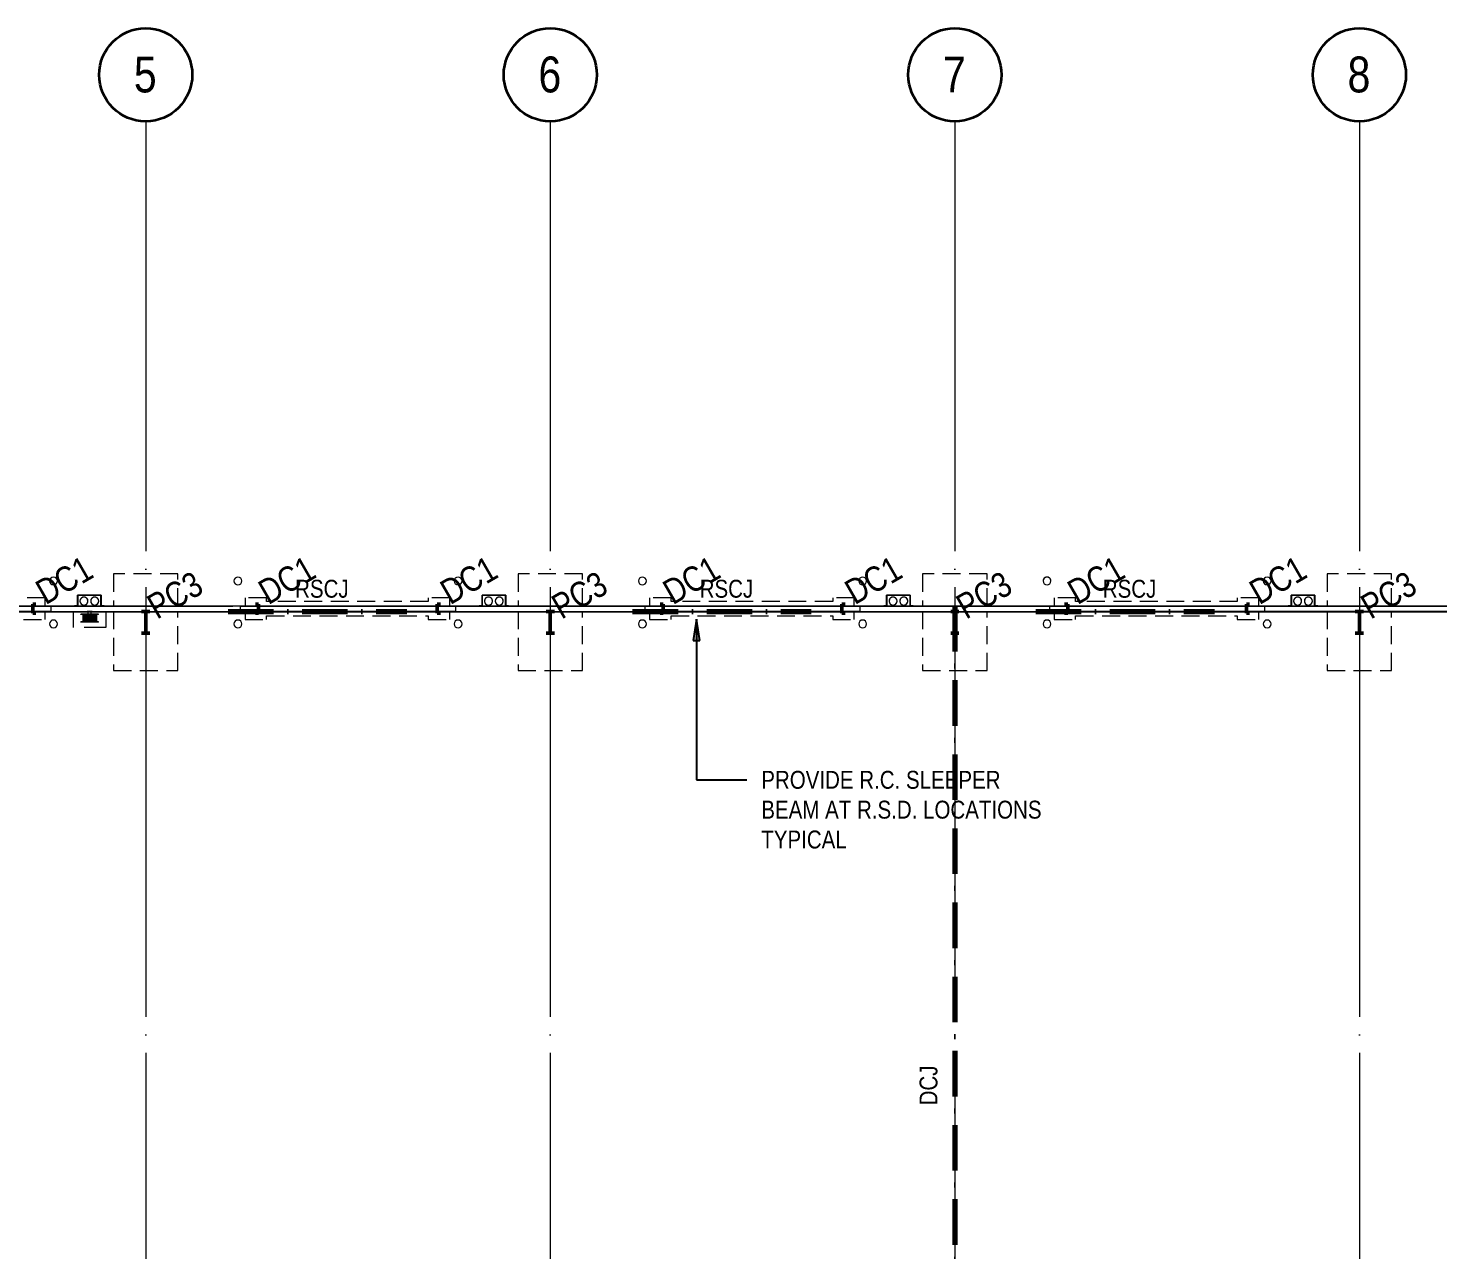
# Model space of a CAD drawing. Header units: millimetres. Extents: x 1606 to 178479, y -4237 to 231581.
# Drawn here: x 79664 to 119036, y 197479 to 231581 of the extents above; entities that cross this region are included whole.
import ezdxf

# ---------------------------------------------------------------- set-up
doc = ezdxf.new("R2010")
doc.units = ezdxf.units.MM
for name, pattern in [('_SGE_Grid Line', [13000, 12000, -500, 0, -500]), ('_SGE_Hidden', [740, 500, -240]), ('Dash', [1000, 600, -400]), ('Dash Dot', [2070, 1270, -400, 0, -400])]:
    doc.linetypes.add(name, pattern=pattern)
for name, color, linetype, lineweight in [('0-1', 7, 'Continuous', 5), ('A-COLS-1', 9, 'Continuous', 9), ('A-COLS-2', 52, 'Continuous', 9), ('A-DETL-2', 90, 'Dash Dot', 70), ('A-GENM-1', 9, 'Continuous', 9), ('A-WALL-1', 253, 'Continuous', 18), ('A-WALL-2', 9, 'Continuous', 9), ('A-WALL-3', 113, 'Continuous', 20), ('G-ANNO-TEXT-1', 7, 'Continuous', 25), ('G-ANNO-TEXT-2', 10, 'Continuous', 25), ('P-SANR-FIXT-1', 9, 'Continuous', 9), ('P-SANR-FIXT-HDLN-1', 9, 'Dash', 9), ('S-BEAM-1', 7, '_SGE_Hidden', 18), ('S-COLS', 52, 'Continuous', 18), ('S-COLS-IDEN-1', 171, 'Continuous', 35), ('S-COLS-SYMB', 171, 'Continuous', 50), ('S-FNDN-1', 32, '_SGE_Hidden', 18), ('S-GRID-1', 1, '_SGE_Grid Line', 13), ('S-GRID-IDEN', 1, 'Continuous', 35), ('S-GRID-IDEN-1', 1, 'Continuous', 50)]:
    doc.layers.add(name, color=color, linetype=linetype, lineweight=lineweight)
doc.styles.add('Arial Narrow_2', font='ARIALN.TTF', dxfattribs={"height": 1000})
doc.styles.add('Arial Narrow_3', font='ARIALN.TTF', dxfattribs={"height": 500})
doc.styles.add('Arial Narrow_4', font='ARIALN.TTF', dxfattribs={"height": 700})

# ---------------------------------------------------------------- blocks, each defined once
blk = doc.blocks.new('WYA_CO_BOLLARD1 - 220ø x 1200h 2-7811160-WAREHOUSE SLAB PLAN')
at = {"layer": 'A-COLS-2'}
for start, end in [(360, 180), (0, 180), (180, 360), (180, 360)]:
    blk.add_arc((0, 0), 110, start, end, dxfattribs=at)
blk = doc.blocks.new('WYA_CO_BOLLARD1 - 220ø x 1200h 2-V15-WAREHOUSE SLAB PLAN')
at = {"layer": 'A-COLS-2'}
for start, end in [(360, 180), (120, 180), (180, 360), (90, 120), (75, 90), (60, 75), (45, 60), (30, 45), (0, 30), (180, 360)]:
    blk.add_arc((0, 0), 110, start, end, dxfattribs=at)
blk = doc.blocks.new('SE_FHR-floor based - SE_FHR-floor based-8719268-WAREHOUSE SLAB PLAN')
at = {"layer": 'P-SANR-FIXT-1'}
for p, q in [((-250, 300), (-250, 290)), ((-250, 300), (250, 300)), ((-250, 290), (250, 290)), ((-250, 85), (-250, 75)), ((-250, 85), (250, 85)), ((-250, 75), (250, 75)), ((-189, 85), (-189, 290)), ((-189, 257.5), (189, 257.5)), ((-189, 222.5), (189, 222.5)), ((-189, 187.5), (189, 187.5)), ((-189, 152.5), (189, 152.5)), ((-189, 117.5), (189, 117.5)), ((-70, 15), (-70, 0)), ((-70, 15), (70, 15)), ((-70, 0), (70, 0)), ((-40, 75), (-40, 15)), ((40, 75), (40, 15)), ((70, 15), (70, 0)), ((189, 85), (189, 290)), ((250, 300), (250, 290)), ((250, 85), (250, 75))]:
    blk.add_line(p, q, dxfattribs=at)
at = {"layer": 'P-SANR-FIXT-HDLN-1'}
for p, q in [((-450, 0), (-450, 450)), ((-450, 450), (450, 450)), ((450, 450), (450, 0)), ((450, 0), (-450, 0))]:
    blk.add_line(p, q, dxfattribs=at)
blk = doc.blocks.new('WYA_RO_Double Downpipe Guard_Square _ Circular_Adj Depth - 225 SQ-9159859-WAREHOUSE SLAB PLAN')
at = {"layer": 'P-SANR-FIXT-1'}
for p, q in [((-331, 6), (-411, 6)), ((-411, 6), (-411, 0)), ((-411, 0), (-411, 6)), ((-411, 6), (-331, 6)), ((331, 306), (-331, 306)), ((-331, 306), (-331, 6)), ((-331, 6), (-331, 306)), ((-331, 306), (331, 306)), ((-325, 0), (-325, 300)), ((-325, 300), (325, 300)), ((325, 300), (-325, 300)), ((-325, 300), (-325, 0)), ((325, 300), (325, 0)), ((325, 0), (325, 300)), ((331, 6), (331, 306)), ((331, 306), (331, 6)), ((411, 6), (331, 6)), ((331, 6), (411, 6)), ((411, 0), (411, 6)), ((411, 6), (411, 0)), ((-411, 0), (-325, 0)), ((-325, 0), (-411, 0)), ((325, 0), (411, 0)), ((411, 0), (325, 0))]:
    blk.add_line(p, q, dxfattribs=at)
blk = doc.blocks.new('WAREHOUSE MASS - WAREHOUSE MASS-9325044-WAREHOUSE SLAB PLAN')
at = {"layer": 'A-GENM-1'}
for p, q in [((114498, 59033), (18810, 59033)), ((22085, 59033), (114498, 59033))]:
    blk.add_line(p, q, dxfattribs=at)
blk = doc.blocks.new('23068_Challenger Spec EF_Central_v23_rvt-1-WAREHOUSE SLAB PLAN')
at = {"layer": 'A-GENM-1'}
for centre, radius, start, end in [((71520, 215588), 112, 90, 270), ((71520, 215588), 112, 163.318, 196.682), ((71520, 215588), 113, 158.0128, 161.2491), ((71520, 215588), 112, 198.7509, 201.9872), ((71520, 215588), 112, 146.5502, 158.0128), ((71520, 215588), 112, 201.9872, 213.4498), ((71520, 215588), 112, 140.4198, 146.5502), ((71520, 215588), 113, 213.4498, 219.5802), ((71520, 215588), 113, 129.5802, 140.4198), ((71520, 215588), 112, 219.5802, 230.4198), ((71520, 215588), 113, 123.4498, 129.5802), ((71520, 215588), 112, 230.4198, 236.5502), ((71520, 215588), 112, 111.9872, 123.4498), ((71520, 215588), 113, 236.5502, 248.0128), ((71520, 215588), 112, 109.3015, 111.9872), ((71520, 215588), 112, 248.0128, 250.6985), ((71520, 215588), 112, 107.2326, 108.7509), ((71520, 215588), 113, 90, 106.682), ((71520, 215588), 112, 253.318, 270), ((71520, 215588), 112, 270, 90), ((71520, 215588), 112, 73.318, 90), ((71520, 215588), 112, 270, 286.682), ((71520, 215588), 112, 287.2326, 291.9872), ((71520, 215588), 112, 68.0128, 70.6985), ((71520, 215588), 112, 56.5502, 68.0128), ((71520, 215588), 112, 291.9872, 303.4498), ((71520, 215588), 112, 50.4198, 56.5502), ((71520, 215588), 113, 303.4498, 309.5802), ((71520, 215588), 112, 39.5802, 50.4198), ((71520, 215588), 113, 309.5802, 320.4198), ((71520, 215588), 113, 33.4498, 39.5802), ((71520, 215588), 113, 320.4198, 326.5502), ((71520, 215588), 113, 21.9872, 33.4498), ((71520, 215588), 113, 326.5502, 338.0128), ((71520, 215588), 113, 17.2326, 21.9872), ((71520, 215588), 112, 338.0128, 340.6985), ((71520, 215588), 112, 343.318, 16.682), ((71820, 215588), 112, 90, 270), ((71820, 215588), 112, 163.318, 196.682), ((71820, 215588), 113, 158.0128, 161.2491), ((71820, 215588), 112, 198.7509, 201.9872), ((71820, 215588), 112, 146.5502, 158.0128), ((71820, 215588), 112, 201.9872, 213.4498), ((71820, 215588), 113, 140.4198, 146.5502), ((71820, 215588), 112, 213.4498, 219.5802), ((71820, 215588), 112, 129.5802, 140.4198), ((71820, 215588), 112, 219.5802, 230.4198), ((71820, 215588), 112, 123.4498, 129.5802), ((71820, 215588), 112, 230.4198, 236.5502), ((71820, 215588), 112, 111.9872, 123.4498), ((71820, 215588), 112, 236.5502, 248.0128), ((71820, 215588), 113, 109.3015, 111.9872), ((71820, 215588), 113, 248.0128, 250.6985), ((71820, 215588), 113, 107.2326, 108.7509), ((71820, 215588), 112, 90, 106.682), ((71820, 215588), 112, 253.318, 270), ((71820, 215588), 112, 270, 90), ((71820, 215588), 112, 73.318, 90), ((71820, 215588), 113, 270, 286.682), ((71820, 215588), 112, 287.2326, 291.9872), ((71820, 215588), 113, 68.0128, 70.6985), ((71820, 215588), 112, 56.5502, 68.0128), ((71820, 215588), 112, 291.9872, 303.4498), ((71820, 215588), 112, 50.4198, 56.5502), ((71820, 215588), 112, 303.4498, 309.5802), ((71820, 215588), 112, 39.5802, 50.4198), ((71820, 215588), 113, 309.5802, 320.4198), ((71820, 215588), 112, 33.4498, 39.5802), ((71820, 215588), 113, 320.4198, 326.5502), ((71820, 215588), 113, 21.9872, 33.4498), ((71820, 215588), 113, 326.5502, 338.0128), ((71820, 215588), 113, 17.2326, 21.9872), ((71820, 215588), 112, 338.0128, 340.6985), ((71820, 215588), 112, 343.318, 16.682), ((82820, 215588), 112, 90, 270), ((82820, 215588), 113, 163.318, 196.682), ((82820, 215588), 113, 158.0128, 161.2491), ((82820, 215588), 112, 198.7509, 201.9872), ((82820, 215588), 113, 146.5502, 158.0128), ((82820, 215588), 112, 201.9872, 213.4498), ((82820, 215588), 113, 140.4198, 146.5502), ((82820, 215588), 113, 213.4498, 219.5802), ((82820, 215588), 112, 129.5802, 140.4198), ((82820, 215588), 112, 219.5802, 230.4198), ((82820, 215588), 113, 123.4498, 129.5802), ((82820, 215588), 113, 230.4198, 236.5502), ((82820, 215588), 113, 111.9872, 123.4498), ((82820, 215588), 112, 236.5502, 248.0128), ((82820, 215588), 113, 109.3015, 111.9872), ((82820, 215588), 112, 248.0128, 250.6985), ((82820, 215588), 112, 107.2326, 108.7509), ((82820, 215588), 113, 90, 106.682), ((82820, 215588), 112, 253.318, 270), ((82820, 215588), 112, 270, 90), ((82820, 215588), 112, 73.318, 90), ((82820, 215588), 112, 270, 286.682), ((82820, 215588), 113, 287.2326, 291.9872), ((82820, 215588), 112, 68.0128, 70.6985), ((82820, 215588), 113, 56.5502, 68.0128), ((82820, 215588), 113, 291.9872, 303.4498), ((82820, 215588), 112, 50.4198, 56.5502), ((82820, 215588), 112, 303.4498, 309.5802), ((82820, 215588), 112, 39.5802, 50.4198), ((82820, 215588), 113, 309.5802, 320.4198), ((82820, 215588), 113, 33.4498, 39.5802), ((82820, 215588), 112, 320.4198, 326.5502), ((82820, 215588), 112, 21.9872, 33.4498), ((82820, 215588), 113, 326.5502, 338.0128), ((82820, 215588), 112, 17.2326, 21.9872), ((82820, 215588), 113, 338.0128, 340.6985), ((82820, 215588), 112, 343.318, 16.682), ((83120, 215588), 112, 90, 270), ((83120, 215588), 112, 163.318, 196.682), ((83120, 215588), 112, 158.0128, 161.2491), ((83120, 215588), 112, 198.7509, 201.9872), ((83120, 215588), 112, 146.5502, 158.0128), ((83120, 215588), 112, 201.9872, 213.4498), ((83120, 215588), 112, 140.4198, 146.5502), ((83120, 215588), 112, 213.4498, 219.5802), ((83120, 215588), 112, 129.5802, 140.4198), ((83120, 215588), 112, 219.5802, 230.4198), ((83120, 215588), 113, 123.4498, 129.5802), ((83120, 215588), 113, 230.4198, 236.5502), ((83120, 215588), 112, 111.9872, 123.4498), ((83120, 215588), 113, 236.5502, 248.0128), ((83120, 215588), 113, 109.3015, 111.9872), ((83120, 215588), 112, 248.0128, 250.6985), ((83120, 215588), 112, 107.2326, 108.7509), ((83120, 215588), 113, 90, 106.682), ((83120, 215588), 112, 253.318, 270), ((83120, 215588), 112, 270, 90), ((83120, 215588), 112, 73.318, 90), ((83120, 215588), 112, 270, 286.682), ((83120, 215588), 112, 287.2326, 291.9872), ((83120, 215588), 112, 68.0128, 70.6985), ((83120, 215588), 113, 56.5502, 68.0128), ((83120, 215588), 112, 291.9872, 303.4498), ((83120, 215588), 112, 50.4198, 56.5502), ((83120, 215588), 112, 303.4498, 309.5802), ((83120, 215588), 112, 39.5802, 50.4198), ((83120, 215588), 112, 309.5802, 320.4198), ((83120, 215588), 113, 33.4498, 39.5802), ((83120, 215588), 112, 320.4198, 326.5502), ((83120, 215588), 113, 21.9872, 33.4498), ((83120, 215588), 113, 326.5502, 338.0128), ((83120, 215588), 112, 17.2326, 21.9872), ((83120, 215588), 113, 338.0128, 340.6985), ((83120, 215588), 112, 343.318, 16.682), ((94120, 215588), 112, 90, 270), ((94120, 215588), 112, 163.318, 196.682), ((94120, 215588), 113, 158.0128, 162.7674), ((94120, 215588), 113, 198.7509, 201.9872), ((94120, 215588), 112, 146.5502, 158.0128), ((94120, 215588), 112, 201.9872, 213.4498), ((94120, 215588), 112, 140.4198, 146.5502), ((94120, 215588), 113, 213.4498, 219.5802), ((94120, 215588), 112, 129.5802, 140.4198), ((94120, 215588), 113, 219.5802, 230.4198), ((94120, 215588), 113, 123.4498, 129.5802), ((94120, 215588), 112, 230.4198, 236.5502), ((94120, 215588), 113, 111.9872, 123.4498), ((94120, 215588), 112, 236.5502, 248.0128), ((94120, 215588), 113, 109.3015, 111.9872), ((94120, 215588), 112, 248.0128, 250.6985), ((94120, 215588), 113, 90, 106.682), ((94120, 215588), 112, 253.318, 270), ((94120, 215588), 112, 270, 90), ((94120, 215588), 112, 73.318, 90), ((94120, 215588), 113, 270, 286.682), ((94120, 215588), 112, 287.2326, 291.9872), ((94120, 215588), 113, 68.0128, 70.6985), ((94120, 215588), 113, 56.5502, 68.0128), ((94120, 215588), 113, 291.9872, 303.4498), ((94120, 215588), 113, 50.4198, 56.5502), ((94120, 215588), 112, 303.4498, 309.5802), ((94120, 215588), 113, 39.5802, 50.4198), ((94120, 215588), 112, 309.5802, 320.4198), ((94120, 215588), 112, 33.4498, 39.5802), ((94120, 215588), 112, 320.4198, 326.5502), ((94120, 215588), 113, 21.9872, 33.4498), ((94120, 215588), 113, 326.5502, 338.0128), ((94120, 215588), 113, 17.2326, 21.9872), ((94120, 215588), 113, 338.0128, 340.6985), ((94120, 215588), 113, 343.318, 16.682), ((94420, 215588), 112, 90, 270), ((94420, 215588), 112, 163.318, 196.682), ((94420, 215588), 113, 158.0128, 162.7674), ((94420, 215588), 113, 198.7509, 201.9872), ((94420, 215588), 112, 146.5502, 158.0128), ((94420, 215588), 112, 201.9872, 213.4498), ((94420, 215588), 112, 140.4198, 146.5502), ((94420, 215588), 113, 213.4498, 219.5802), ((94420, 215588), 112, 129.5802, 140.4198), ((94420, 215588), 113, 219.5802, 230.4198), ((94420, 215588), 112, 123.4498, 129.5802), ((94420, 215588), 112, 230.4198, 236.5502), ((94420, 215588), 113, 111.9872, 123.4498), ((94420, 215588), 112, 236.5502, 248.0128), ((94420, 215588), 113, 109.3015, 111.9872), ((94420, 215588), 112, 248.0128, 250.6985), ((94420, 215588), 112, 90, 106.682), ((94420, 215588), 112, 253.318, 270), ((94420, 215588), 112, 270, 90), ((94420, 215588), 112, 73.318, 90), ((94420, 215588), 113, 270, 286.682), ((94420, 215588), 112, 287.2326, 291.9872), ((94420, 215588), 113, 68.0128, 70.6985), ((94420, 215588), 113, 56.5502, 68.0128), ((94420, 215588), 112, 291.9872, 303.4498), ((94420, 215588), 113, 50.4198, 56.5502), ((94420, 215588), 112, 303.4498, 309.5802), ((94420, 215588), 113, 39.5802, 50.4198), ((94420, 215588), 113, 309.5802, 320.4198), ((94420, 215588), 113, 33.4498, 39.5802), ((94420, 215588), 112, 320.4198, 326.5502), ((94420, 215588), 112, 21.9872, 33.4498), ((94420, 215588), 112, 326.5502, 338.0128), ((94420, 215588), 113, 17.2326, 21.9872), ((94420, 215588), 113, 338.0128, 340.6985), ((94420, 215588), 113, 343.318, 16.682), ((105420, 215588), 112, 90, 270), ((105420, 215588), 112, 163.318, 196.682), ((105420, 215588), 113, 158.0128, 162.7674), ((105420, 215588), 113, 198.7509, 201.9872), ((105420, 215588), 113, 146.5502, 158.0128), ((105420, 215588), 113, 201.9872, 213.4498), ((105420, 215588), 113, 140.4198, 146.5502), ((105420, 215588), 113, 213.4498, 219.5802), ((105420, 215588), 113, 129.5802, 140.4198), ((105420, 215588), 112, 219.5802, 230.4198), ((105420, 215588), 113, 123.4498, 129.5802), ((105420, 215588), 112, 230.4198, 236.5502), ((105420, 215588), 113, 111.9872, 123.4498), ((105420, 215588), 112, 236.5502, 248.0128), ((105420, 215588), 112, 109.3015, 111.9872), ((105420, 215588), 113, 248.0128, 250.6985), ((105420, 215588), 112, 90, 106.682), ((105420, 215588), 112, 253.318, 270), ((105420, 215588), 112, 270, 90), ((105420, 215588), 112, 73.318, 90), ((105420, 215588), 113, 270, 286.682), ((105420, 215588), 112, 287.2326, 291.9872), ((105420, 215588), 113, 68.0128, 70.6985), ((105420, 215588), 113, 56.5502, 68.0128), ((105420, 215588), 113, 291.9872, 303.4498), ((105420, 215588), 113, 50.4198, 56.5502), ((105420, 215588), 112, 303.4498, 309.5802), ((105420, 215588), 112, 39.5802, 50.4198), ((105420, 215588), 112, 309.5802, 320.4198), ((105420, 215588), 113, 33.4498, 39.5802), ((105420, 215588), 113, 320.4198, 326.5502), ((105420, 215588), 112, 21.9872, 33.4498), ((105420, 215588), 113, 326.5502, 338.0128), ((105420, 215588), 113, 17.2326, 21.9872), ((105420, 215588), 112, 338.0128, 340.6985), ((105420, 215588), 112, 343.318, 16.682), ((105720, 215588), 112, 90, 270), ((105720, 215588), 112, 163.318, 196.682), ((105720, 215588), 113, 158.0128, 162.7674), ((105720, 215588), 113, 198.7509, 201.9872), ((105720, 215588), 112, 146.5502, 158.0128), ((105720, 215588), 112, 201.9872, 213.4498), ((105720, 215588), 113, 140.4198, 146.5502), ((105720, 215588), 113, 213.4498, 219.5802), ((105720, 215588), 112, 129.5802, 140.4198), ((105720, 215588), 112, 219.5802, 230.4198), ((105720, 215588), 113, 123.4498, 129.5802), ((105720, 215588), 113, 230.4198, 236.5502), ((105720, 215588), 113, 111.9872, 123.4498), ((105720, 215588), 113, 236.5502, 248.0128), ((105720, 215588), 112, 109.3015, 111.9872), ((105720, 215588), 112, 248.0128, 250.6985), ((105720, 215588), 112, 90, 106.682), ((105720, 215588), 112, 253.318, 270), ((105720, 215588), 112, 270, 90), ((105720, 215588), 112, 73.318, 90), ((105720, 215588), 113, 270, 286.682), ((105720, 215588), 113, 287.2326, 291.9872), ((105720, 215588), 113, 68.0128, 70.6985), ((105720, 215588), 113, 56.5502, 68.0128), ((105720, 215588), 112, 291.9872, 303.4498), ((105720, 215588), 113, 50.4198, 56.5502), ((105720, 215588), 112, 303.4498, 309.5802), ((105720, 215588), 112, 39.5802, 50.4198), ((105720, 215588), 112, 309.5802, 320.4198), ((105720, 215588), 113, 33.4498, 39.5802), ((105720, 215588), 112, 320.4198, 326.5502), ((105720, 215588), 112, 21.9872, 33.4498), ((105720, 215588), 112, 326.5502, 338.0128), ((105720, 215588), 113, 17.2326, 21.9872), ((105720, 215588), 113, 338.0128, 340.6985), ((105720, 215588), 112, 343.318, 16.682)]:
    blk.add_arc(centre, radius, start, end, dxfattribs=at)
at = {"layer": 'A-WALL-1'}
for p, q in [((71259, 215450), (70595, 215450)), ((70595, 215450), (70595, 215300)), ((71345, 215450), (71259, 215450)), ((71995, 215450), (71345, 215450)), ((72081, 215450), (71995, 215450)), ((75895, 215450), (72081, 215450)), ((75895, 215300), (75895, 215450)), ((82559, 215450), (81895, 215450)), ((81895, 215450), (81895, 215300)), ((82645, 215450), (82559, 215450)), ((83295, 215450), (82645, 215450)), ((83381, 215450), (83295, 215450)), ((87195, 215450), (83381, 215450)), ((87195, 215300), (87195, 215450)), ((93859, 215450), (93195, 215450)), ((93195, 215450), (93195, 215300)), ((93945, 215450), (93859, 215450)), ((94595, 215450), (93945, 215450)), ((94681, 215450), (94595, 215450)), ((98495, 215450), (94681, 215450)), ((98495, 215300), (98495, 215450)), ((105159, 215450), (104495, 215450)), ((104495, 215450), (104495, 215300)), ((105245, 215450), (105159, 215450)), ((105895, 215450), (105245, 215450)), ((105981, 215450), (105898, 215450)), ((109897, 215450), (105981, 215450)), ((70595, 215300), (75895, 215300)), ((81895, 215300), (87195, 215300)), ((93195, 215300), (98495, 215300)), ((104495, 215300), (111645, 215300))]:
    blk.add_line(p, q, dxfattribs=at)
at = {"layer": 'A-WALL-2'}
for p, q in [((70595, 215450), (64595, 215450)), ((64595, 215450), (70595, 215450)), ((70595, 215450), (70595, 215300)), ((71259, 215450), (70595, 215450)), ((71345, 215450), (71259, 215450)), ((71995, 215450), (71345, 215450)), ((72081, 215450), (71995, 215450)), ((75895, 215450), (72081, 215450)), ((75895, 215300), (75895, 215450)), ((81895, 215450), (75895, 215450)), ((75895, 215450), (81895, 215450)), ((81895, 215450), (81895, 215300)), ((82559, 215450), (81895, 215450)), ((82645, 215450), (82559, 215450)), ((83295, 215450), (82645, 215450)), ((83381, 215450), (83295, 215450)), ((87195, 215450), (83381, 215450)), ((87195, 215300), (87195, 215450)), ((93195, 215450), (87195, 215450)), ((87195, 215450), (93195, 215450)), ((93195, 215450), (93195, 215300)), ((93859, 215450), (93195, 215450)), ((93945, 215450), (93859, 215450)), ((94595, 215450), (93945, 215450)), ((94681, 215450), (94595, 215450)), ((98495, 215450), (94681, 215450)), ((98495, 215300), (98495, 215450)), ((104495, 215450), (98495, 215450)), ((98495, 215450), (104495, 215450)), ((104495, 215450), (104495, 215300)), ((105159, 215450), (104495, 215450)), ((105245, 215450), (105159, 215450)), ((105895, 215450), (105245, 215450)), ((105981, 215450), (105898, 215450)), ((109897, 215450), (105981, 215450)), ((70595, 215300), (64595, 215300)), ((64595, 215300), (70595, 215300)), ((70595, 215300), (75895, 215300)), ((81895, 215300), (75895, 215300)), ((75895, 215300), (81895, 215300)), ((81895, 215300), (87195, 215300)), ((93195, 215300), (87195, 215300)), ((87195, 215300), (93195, 215300)), ((93195, 215300), (98495, 215300)), ((104495, 215300), (98495, 215300)), ((98495, 215300), (104495, 215300)), ((104495, 215300), (111645, 215300))]:
    blk.add_line(p, q, dxfattribs=at)
at = {"layer": 'A-COLS-1'}
for name, p in [('WYA_CO_BOLLARD1 - 220ø x 1200h 2-7811160-WAREHOUSE SLAB PLAN', (70670, 216150)), ('WYA_CO_BOLLARD1 - 220ø x 1200h 2-7811160-WAREHOUSE SLAB PLAN', (75820, 216150)), ('WYA_CO_BOLLARD1 - 220ø x 1200h 2-7811160-WAREHOUSE SLAB PLAN', (81970, 216150)), ('WYA_CO_BOLLARD1 - 220ø x 1200h 2-7811160-WAREHOUSE SLAB PLAN', (87120, 216150)), ('WYA_CO_BOLLARD1 - 220ø x 1200h 2-7811160-WAREHOUSE SLAB PLAN', (93270, 216150)), ('WYA_CO_BOLLARD1 - 220ø x 1200h 2-V15-WAREHOUSE SLAB PLAN', (98420, 216150)), ('WYA_CO_BOLLARD1 - 220ø x 1200h 2-7811160-WAREHOUSE SLAB PLAN', (104570, 216150)), ('WYA_CO_BOLLARD1 - 220ø x 1200h 2-7811160-WAREHOUSE SLAB PLAN', (70670, 214950)), ('WYA_CO_BOLLARD1 - 220ø x 1200h 2-7811160-WAREHOUSE SLAB PLAN', (75820, 214950)), ('WYA_CO_BOLLARD1 - 220ø x 1200h 2-7811160-WAREHOUSE SLAB PLAN', (81970, 214950)), ('WYA_CO_BOLLARD1 - 220ø x 1200h 2-7811160-WAREHOUSE SLAB PLAN', (87120, 214950)), ('WYA_CO_BOLLARD1 - 220ø x 1200h 2-7811160-WAREHOUSE SLAB PLAN', (93270, 214950)), ('WYA_CO_BOLLARD1 - 220ø x 1200h 2-7811160-WAREHOUSE SLAB PLAN', (98420, 214950)), ('WYA_CO_BOLLARD1 - 220ø x 1200h 2-7811160-WAREHOUSE SLAB PLAN', (104570, 214950))]:
    blk.add_blockref(name, p, dxfattribs=at)
at = {"layer": 'A-GENM-1'}
blk.add_blockref('WAREHOUSE MASS - WAREHOUSE MASS-9325044-WAREHOUSE SLAB PLAN', (11225, 156252), dxfattribs=at)
at = {"layer": 'P-SANR-FIXT-1'}
for p in [(71670, 215450), (82970, 215450), (94270, 215450), (105570, 215450)]:
    blk.add_blockref('WYA_RO_Double Downpipe Guard_Square _ Circular_Adj Depth - 225 SQ-9159859-WAREHOUSE SLAB PLAN', p, dxfattribs=at)
at = {"layer": 'P-SANR-FIXT-1', "rotation": 180}
blk.add_blockref('SE_FHR-floor based - SE_FHR-floor based-8719268-WAREHOUSE SLAB PLAN', (71679, 215300), dxfattribs=at)
blk = doc.blocks.new('SGE_SCL-Column-Steel-UB - PC3 - 610UB101-2214230-WAREHOUSE SLAB PLAN')
at = {"layer": 'S-COLS-SYMB'}
for p, q in [((114, 301), (-114, 301)), ((0, -301), (0, 301)), ((-114, -301), (114, -301))]:
    blk.add_line(p, q, dxfattribs=at)
blk = doc.blocks.new('SGE Footing-Rectangular - F1-1519135-WAREHOUSE SLAB PLAN')
at = {"layer": 'S-FNDN-1'}
for p, q in [((900, 1350), (-900, 1350)), ((-900, 1350), (-900, -303.5)), ((900, -303.5), (900, 1350)), ((-900, -453.5), (-900, -1350)), ((900, -1350), (900, -453.5)), ((-900, -1350), (900, -1350))]:
    blk.add_line(p, q, dxfattribs=at)
blk = doc.blocks.new('SGE Door Column - DC1 - 250 PFC _ 50 x 5_0 EA-2238460-WAREHOUSE SLAB PLAN')
at = {"layer": 'S-COLS-SYMB'}
for p, q in [((0, 250), (90, 250)), ((0, 0), (0, 250)), ((0, 0), (90, 0))]:
    blk.add_line(p, q, dxfattribs=at)
blk = doc.blocks.new('SGE Door Column - DC1 - 250 PFC _ 50 x 5_0 EA-2238451-WAREHOUSE SLAB PLAN')
at = {"layer": 'S-COLS-SYMB'}
for p, q in [((0, 0), (90, 0)), ((0, 0), (0, -250)), ((0, -250), (90, -250))]:
    blk.add_line(p, q, dxfattribs=at)
blk = doc.blocks.new('Grid - 1_Project Grid-1992125-WAREHOUSE SLAB PLAN')
at = {"layer": 'S-GRID-IDEN'}
blk.add_circle((0, 0), 6.5, dxfattribs=at)

msp = doc.modelspace()

# ---------------------------------------------------------------- hatches: boundary and pattern name
at = {"layer": 'G-ANNO-TEXT-2'}
msp.add_hatch(color=256, dxfattribs=at).paths.add_polyline_path([(98332.7, 215087.1), (98237.7, 214487.1), (98427.7, 214487.1)])

# ---------------------------------------------------------------- linework, layer by layer
at = {"layer": 'A-DETL-2'}
for p, q in [((105546, 215450.1), (105546, 163000.1)), ((85245.7, 215300.1), (90235.7, 215300.1)), ((96545.7, 215300.1), (101535.7, 215300.1)), ((107805.7, 215300.1), (112795.7, 215300.1))]:
    msp.add_line(p, q, dxfattribs=at)
at = {"layer": 'A-WALL-3'}
for p, q in [((86101, 215450.1), (79791, 215450.1)), ((79791, 215450.1), (79791, 215300.1)), ((86101, 215300.1), (86101, 215450.1)), ((97401, 215450.1), (91091, 215450.1)), ((91091, 215450.1), (91091, 215300.1)), ((97401, 215300.1), (97401, 215450.1)), ((108701, 215450.1), (102391, 215450.1)), ((102391, 215450.1), (102391, 215300.1)), ((108701, 215300.1), (108701, 215450.1)), ((136976, 215450.1), (113691, 215450.1)), ((113691, 215450.1), (113691, 215300.1)), ((116846, 215450.1), (116846, 215300.1)), ((79791, 215300.1), (86101, 215300.1)), ((91091, 215300.1), (97401, 215300.1)), ((102391, 215300.1), (108701, 215300.1)), ((136976, 215300.1), (113691, 215300.1))]:
    msp.add_line(p, q, dxfattribs=at)
at = {"layer": 'G-ANNO-TEXT-2'}
for p, q in [((98332.7, 215087.1), (98237.7, 214487.1)), ((98427.7, 214487.1), (98332.7, 215087.1)), ((98332.7, 215087.1), (98332.7, 210599.4)), ((98237.7, 214487.1), (98427.7, 214487.1)), ((98332.7, 210599.4), (99733.6, 210599.4))]:
    msp.add_line(p, q, dxfattribs=at)
at = {"layer": 'S-BEAM-1'}
for p, q in [((90836.2, 215575.1), (86321, 215575.1)), ((102136.2, 215575.1), (97621, 215575.1)), ((113436.2, 215575.1), (108921, 215575.1)), ((86321, 215175.1), (90836.2, 215175.1)), ((97621, 215175.1), (102136.2, 215175.1)), ((108921, 215175.1), (113436.2, 215175.1))]:
    msp.add_line(p, q, dxfattribs=at)
at = {"layer": 'S-FNDN-1'}
for p, q in [((80136.2, 215675.1), (79536.2, 215675.1)), ((80136.2, 215450.1), (80136.2, 215675.1)), ((86321, 215675.1), (85721, 215675.1)), ((85721, 215675.1), (85721, 215450.1)), ((86321, 215575.1), (86321, 215675.1)), ((91436.2, 215675.1), (90836.2, 215675.1)), ((90836.2, 215675.1), (90836.2, 215575.1)), ((91436.2, 215450.1), (91436.2, 215675.1)), ((97621, 215675.1), (97021, 215675.1)), ((97021, 215675.1), (97021, 215450.1)), ((97621, 215575.1), (97621, 215675.1)), ((102736.2, 215675.1), (102136.2, 215675.1)), ((102136.2, 215675.1), (102136.2, 215575.1)), ((102736.2, 215450.1), (102736.2, 215675.1)), ((108921, 215675.1), (108321, 215675.1)), ((108321, 215675.1), (108321, 215450.1)), ((108921, 215575.1), (108921, 215675.1)), ((114036.2, 215675.1), (113436.2, 215675.1)), ((113436.2, 215675.1), (113436.2, 215575.1)), ((114036.2, 215450.1), (114036.2, 215675.1)), ((79536.2, 215075.1), (80136.2, 215075.1)), ((80136.2, 215075.1), (80136.2, 215300.1)), ((85721, 215300.1), (85721, 215075.1)), ((85721, 215075.1), (86321, 215075.1)), ((86321, 215075.1), (86321, 215175.1)), ((90836.2, 215175.1), (90836.2, 215075.1)), ((90836.2, 215075.1), (91436.2, 215075.1)), ((91436.2, 215075.1), (91436.2, 215300.1)), ((97021, 215300.1), (97021, 215075.1)), ((97021, 215075.1), (97621, 215075.1)), ((97621, 215075.1), (97621, 215175.1)), ((102136.2, 215175.1), (102136.2, 215075.1)), ((102136.2, 215075.1), (102736.2, 215075.1)), ((102736.2, 215075.1), (102736.2, 215300.1)), ((108321, 215300.1), (108321, 215075.1)), ((108321, 215075.1), (108921, 215075.1)), ((108921, 215075.1), (108921, 215175.1)), ((113436.2, 215175.1), (113436.2, 215075.1)), ((113436.2, 215075.1), (114036.2, 215075.1)), ((114036.2, 215075.1), (114036.2, 215300.1))]:
    msp.add_line(p, q, dxfattribs=at)
at = {"layer": 'S-GRID-1'}
for p, q in [((82946, 228981.4), (82946, 152677.4)), ((94246, 228981.4), (94246, 152677.4)), ((105546, 228981.4), (105546, 152677.4)), ((116846, 228981.4), (116846, 152677.4)), ((34376.1, 215450.1), (160058.5, 215450.1))]:
    msp.add_line(p, q, dxfattribs=at)

# ---------------------------------------------------------------- block references
at = {"layer": '0-1'}
msp.add_blockref('23068_Challenger Spec EF_Central_v23_rvt-1-WAREHOUSE SLAB PLAN', (9700.7, 0), dxfattribs=at)
at = {"layer": 'S-COLS'}
for p in [(79791, 215500.1), (91091, 215500.1), (102391, 215500.1), (113691, 215500.1)]:
    msp.add_blockref('SGE Door Column - DC1 - 250 PFC _ 50 x 5_0 EA-2238451-WAREHOUSE SLAB PLAN', p, dxfattribs=at)
at = {"layer": 'S-COLS', "rotation": 180}
for name, p in [('SGE Door Column - DC1 - 250 PFC _ 50 x 5_0 EA-2238460-WAREHOUSE SLAB PLAN', (86101, 215500.1)), ('SGE Door Column - DC1 - 250 PFC _ 50 x 5_0 EA-2238460-WAREHOUSE SLAB PLAN', (97401, 215500.1)), ('SGE Door Column - DC1 - 250 PFC _ 50 x 5_0 EA-2238460-WAREHOUSE SLAB PLAN', (108701, 215500.1)), ('SGE_SCL-Column-Steel-UB - PC3 - 610UB101-2214230-WAREHOUSE SLAB PLAN', (82946, 214996.6)), ('SGE_SCL-Column-Steel-UB - PC3 - 610UB101-2214230-WAREHOUSE SLAB PLAN', (94246, 214996.6)), ('SGE_SCL-Column-Steel-UB - PC3 - 610UB101-2214230-WAREHOUSE SLAB PLAN', (105546, 214996.6)), ('SGE_SCL-Column-Steel-UB - PC3 - 610UB101-2214230-WAREHOUSE SLAB PLAN', (116846, 214996.6))]:
    msp.add_blockref(name, p, dxfattribs=at)
at = {"layer": 'S-FNDN-1', "rotation": 180}
for p in [(82946, 214996.6), (94246, 214996.6), (105546, 214996.6), (116846, 214996.6)]:
    msp.add_blockref('SGE Footing-Rectangular - F1-1519135-WAREHOUSE SLAB PLAN', p, dxfattribs=at)
at = {"layer": 'S-GRID-IDEN', "xscale": 199.9999999999999, "yscale": 199.9999999999999, "zscale": 199.9999999999999, "rotation": 180}
for p in [(82946, 230281.4), (94246, 230281.4), (105546, 230281.4), (116846, 230281.4)]:
    msp.add_blockref('Grid - 1_Project Grid-1992125-WAREHOUSE SLAB PLAN', p, dxfattribs=at)

# ---------------------------------------------------------------- texts
at = {"layer": 'G-ANNO-TEXT-1', "char_height": 500, "attachment_point": 1, "style": 'Arial Narrow_3'}
for s, insert, width in [('RSCJ', (87119.4, 216183.3), 1811.814), ('RSCJ', (98419.4, 216183.3), 1811.814), ('RSCJ', (109679.4, 216183.3), 1811.814), ('PROVIDE R.C. SLEEPER', (100140, 210849.4), 8097.044), ('BEAM AT R.S.D. LOCATIONS', (100140, 210016), 9508.014), ('TYPICAL', (100140, 209182.5), 2902.109)]:
    msp.add_mtext(s, dxfattribs=dict(at, insert=insert, width=width))
at = {"layer": 'G-ANNO-TEXT-1', "insert": (104560.2, 201510.2), "char_height": 500, "width": 1346.835, "attachment_point": 1, "rotation": 90, "style": 'Arial Narrow_3'}
msp.add_mtext('DCJ', dxfattribs=at)
at = {"layer": 'S-COLS-IDEN-1', "char_height": 700, "attachment_point": 1, "rotation": 30, "style": 'Arial Narrow_4'}
for s, insert, width in [('DC1', (79799.5, 216076), 1956.117), ('DC1', (86019.5, 216076), 1956.117), ('DC1', (91099.5, 216076), 1956.117), ('DC1', (97319.5, 216076), 1956.117), ('DC1', (102399.5, 216076), 1956.117), ('DC1', (108619.5, 216076), 1956.117), ('DC1', (113699.5, 216076), 1956.117), ('PC3', (82909.5, 215672.5), 1908.016), ('PC3', (94209.5, 215672.5), 1908.016), ('PC3', (105509.5, 215672.5), 1908.016), ('PC3', (116809.5, 215672.5), 1908.016)]:
    msp.add_mtext(s, dxfattribs=dict(at, insert=insert, width=width))
at = {"layer": 'S-GRID-IDEN-1', "char_height": 1000, "width": 785.654, "attachment_point": 1, "style": 'Arial Narrow_2'}
for s, insert in [('5', (82615.2, 230790.1)), ('6', (93915.2, 230790.1)), ('7', (105215.2, 230790.1)), ('8', (116515.2, 230790.1))]:
    msp.add_mtext(s, dxfattribs=dict(at, insert=insert))

doc.saveas('drawing.dxf')
